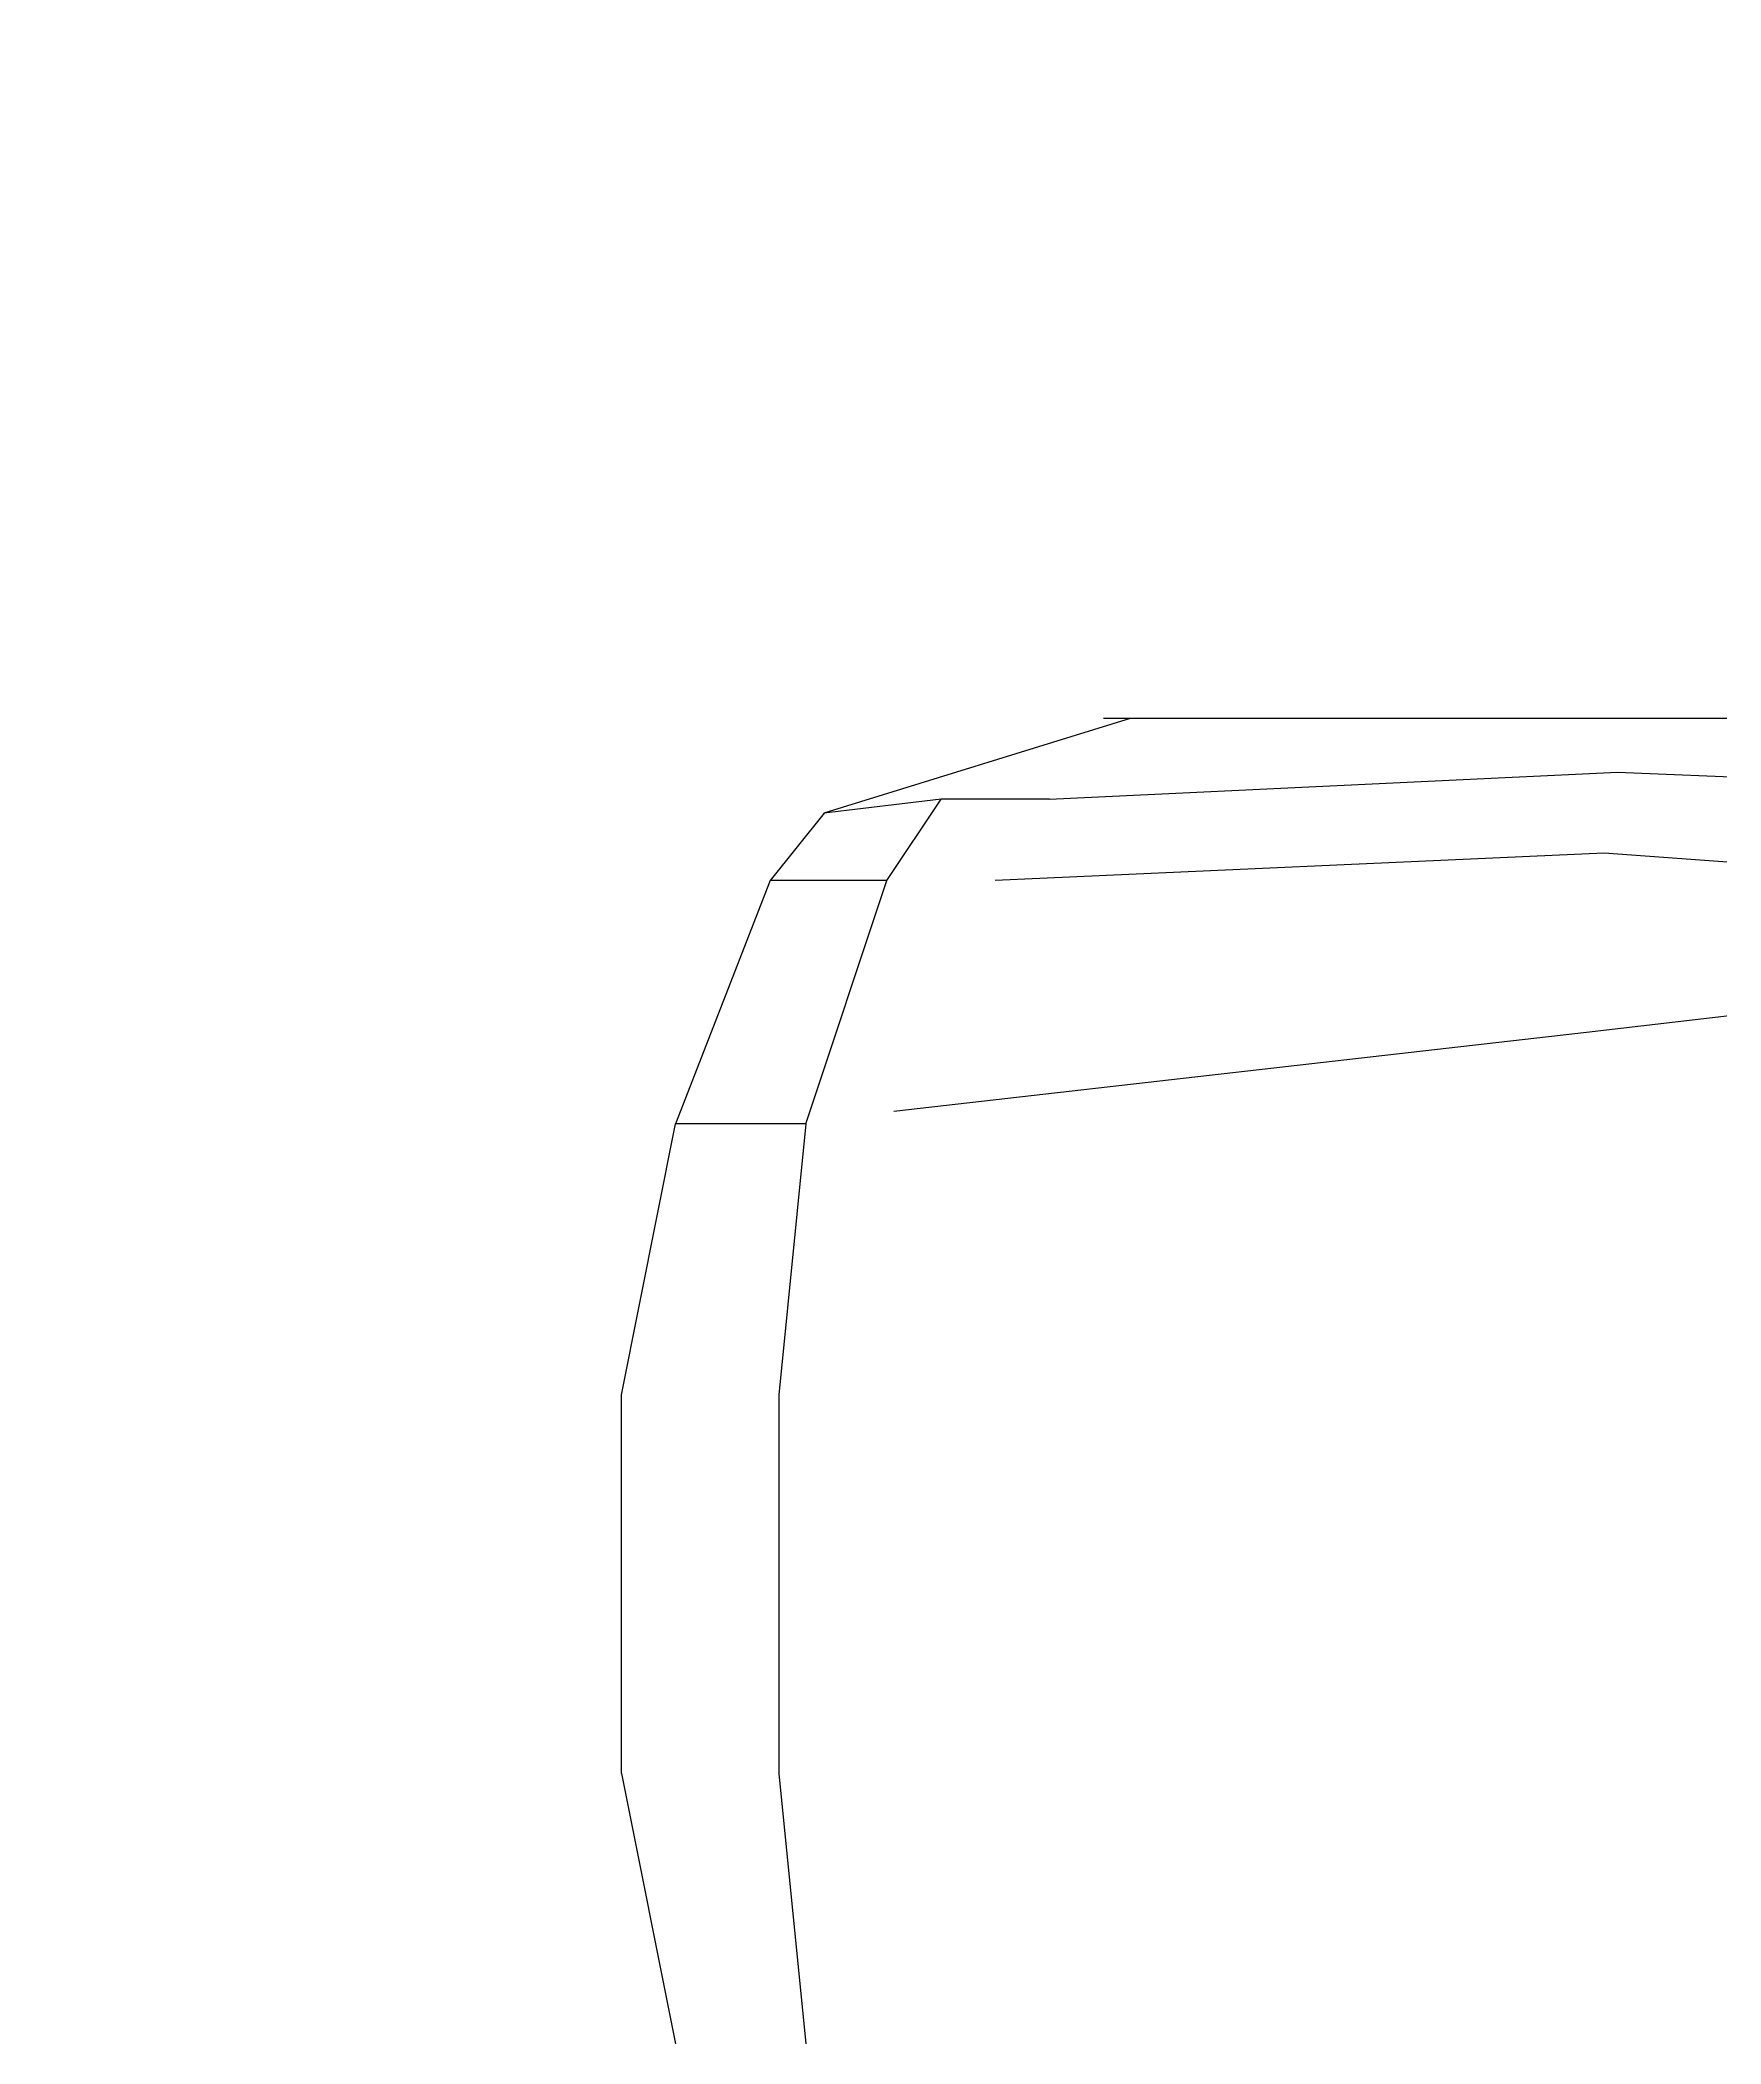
# Model space of a CAD drawing. Extents: x 1035948 to 1665131, y -158296 to 142149.
# Drawn here: x 1519659 to 1521555, y -38304 to -36044 of the extents above; entities that cross this region are included whole.
import ezdxf

# ---------------------------------------------------------------- set-up
doc = ezdxf.new("R2010")
doc.units = 0
doc.header["$LTSCALE"] = 200
doc.header["$MEASUREMENT"] = 0
doc.layers.get('0').update_dxf_attribs({"linetype": 'CONTINUOUS'})
doc.layers.get('DEFPOINTS').update_dxf_attribs({"linetype": 'CONTINUOUS'})
doc.layers.add('CH1', color=7, linetype='CONTINUOUS')
doc.dimstyles.new('NORMAL', dxfattribs={"dimscale": 3, "dimtxt": 0.18, "dimasz": 0.18, "dimexe": 0.18, "dimexo": 0.0625, "dimgap": 0.09, "dimtad": 0, "dimtih": 1, "dimtoh": 1, "dimdec": 4, "dimzin": 0, "dimdsep": 46, "dimtxsty": 'Standard', "dimblk1": '_DIMX', "dimblk2": '_DIMX', "dimcen": 0.09, "dimadec": 0, "dimazin": 0, "dimtfac": 1, "dimtdec": 4, "dimtofl": 0, "dimtmove": 0, "dimatfit": 3, "dimfxl": 0, "dimtolj": 1, "dimtzin": 0, "dimarcsym": 0})

# ---------------------------------------------------------------- blocks, each defined once
blk = doc.blocks.new('M_F33')
for p, q in [((2418.8, 192.9), (2393.6, 447.1)), ((2566.9, 192.9), (2516, 447.1)), ((2418.8, -163.1), (2418.8, 192.9)), ((2566.9, 192.9), (2566.9, -163.1)), ((2393.6, -417.8), (2418.8, -163.1)), ((2566.9, -163.1), (2516, -417.8)), ((2310.8, -429.5), (1659.6, -504)), ((2393.6, -417.8), (2317.4, -646.3)), ((2393.6, -417.8), (2516, -417.8)), ((2427.2, -646.3), (2516, -417.8)), ((1659.6, -504), (1204.3, -556.6)), ((1109.6, -633.7), (1643.1, -672)), ((1643.1, -672), (2215.6, -646.3)), ((2317.4, -646.3), (2266.5, -722.9)), ((2317.4, -646.3), (2427.2, -646.3)), ((2376.3, -709.8), (2427.2, -646.3)), ((2376.3, -709.9), (2088.5, -799.1)), ((2266.5, -722.9), (2376.3, -709.8)), ((1630.5, -748.1), (995.1, -722.9)), ((2164.6, -722.9), (1630.5, -748.1)), ((2164.6, -722.9), (2266.5, -722.9)), ((2113.7, -799.1), (884.3, -799.1))]:
    blk.add_line(p, q)
at = {"width": 0.8, "flags": 9}
for tag in ['XSIZE', 'YSIZE']:
    blk.add_attdef(tag, (0, 0), '', height=0.5, dxfattribs=at)
blk = doc.blocks.new('*D613')
at = {"layer": 'CH1', "color": 0, "lineweight": -2}
for p, q in [((1520944.3, -31395.9), (1517548.5, -31395.9)), ((1517549, -31396.4), (1517549, -35667.4)), ((1517549, -39939.4), (1517549, -35668.4)), ((1520944.3, -39939.9), (1517548.5, -39939.9))]:
    blk.add_line(p, q, dxfattribs=at)
at = {"layer": 'CH1', "color": 0}
for points in [[(1517548.9, -31396.4), (1517549.1, -31396.4), (1517549, -31395.9)], [(1517548.9, -39939.4), (1517549.1, -39939.4), (1517549, -39939.9)]]:
    blk.add_solid(points, dxfattribs=at)
at = {"layer": 'DEFPOINTS', "color": 0}
for p in [(1520944.5, -31395.9, -27056.1), (1517549, -39939.9), (1520944.5, -39939.9, -27056.1)]:
    blk.add_point(p, dxfattribs=at)
at = {"layer": 'CH1', "color": 0, "insert": (1517549, -35667.9), "char_height": 0.54, "attachment_point": 5}
blk.add_mtext('\\A1;8544.0000', dxfattribs=at)
blk = doc.blocks.new('_DIMX')
blk.add_line((-150, 0), (150, 0))
at = {"const_width": 50}
blk.add_lwpolyline([(-70, -70), (70, 70)], dxfattribs=at)

msp = doc.modelspace()

# ---------------------------------------------------------------- block references
at = {"xscale": 1.199999999953434, "yscale": 1.200000000000728, "zscale": 1.2, "rotation": 179.9999999996526}
msp.add_blockref('M_F33', (1523394.9701, -37767.81414, 54112.21556), dxfattribs=at)

# ---------------------------------------------------------------- dimensions: what is measured, and where the dimension line sits
at = {"layer": 'CH1'}
dim = msp.add_linear_dim(base=(1517549.02227, -39939.89817), p1=(1520944.46076, -31395.89817, -27056.10778), p2=(1520944.46076, -39939.89817, -27056.10778), angle=90, dimstyle='NORMAL', override={"dimscale": 3, "dimblk1": '_DIMX', "dimblk2": '_DIMX'}, dxfattribs=at)
dim.commit()
dim.dimension.update_dxf_attribs({"geometry": '*D613', "text_midpoint": (1517549.02227, -35667.89817)})

doc.saveas('drawing.dxf')
